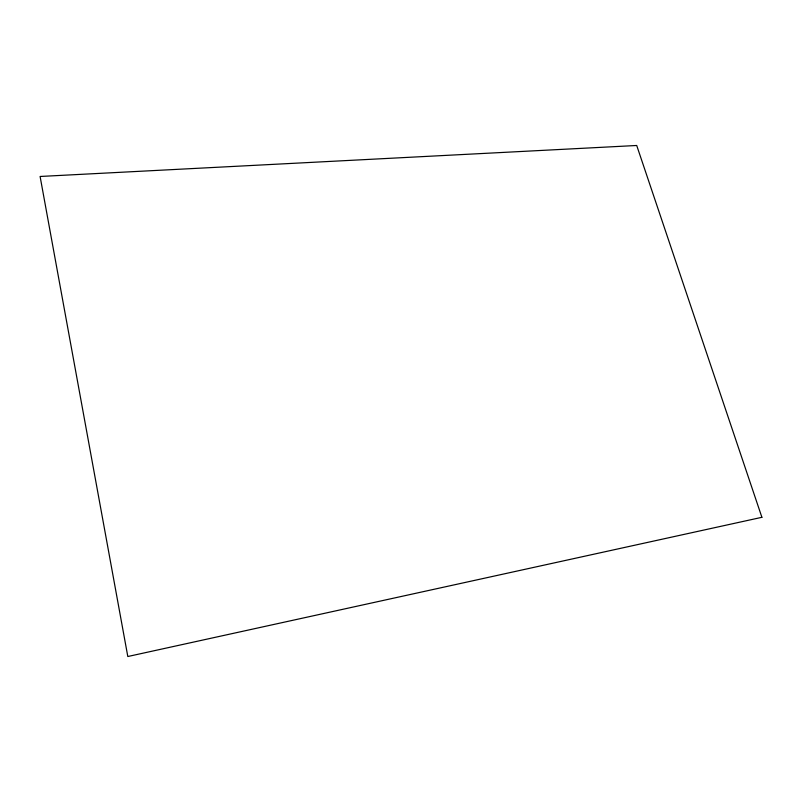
<?xml version="1.0" encoding="UTF-8"?>
<svg xmlns="http://www.w3.org/2000/svg" width="802" height="802" viewBox="0 0 802 802"><rect width="100%" height="100%" fill="white"/><g stroke="black" fill="none" stroke-linecap="round" stroke-linejoin="round"><path stroke-width="1.2" d="M761.9 517.31L127.809 656.517L40.1 176.47L636.718 145.483L761.9 517.31"/></g></svg>
